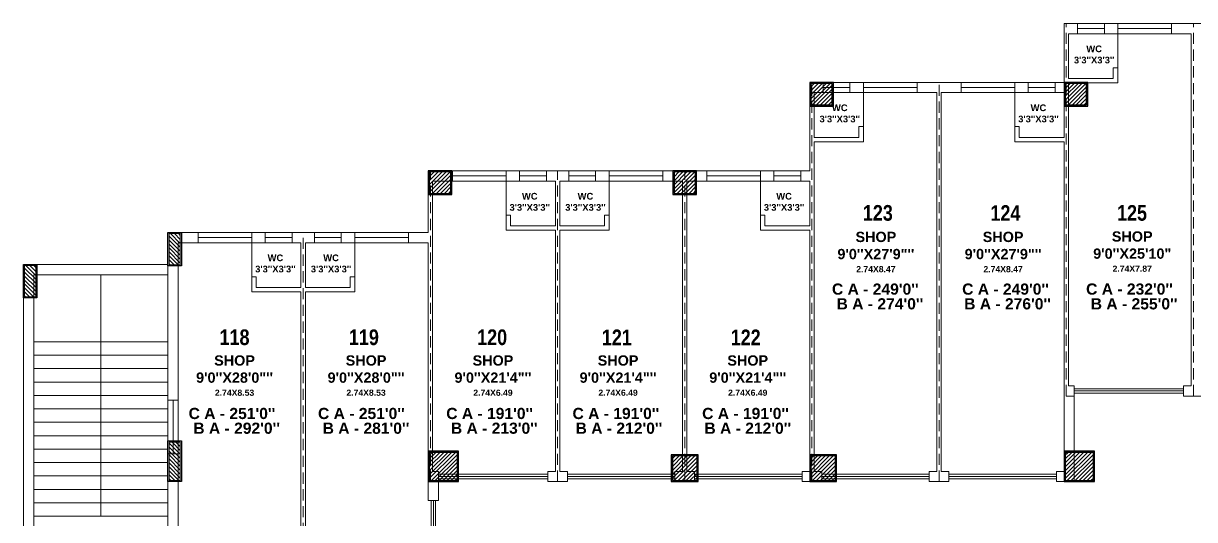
# Model space of a CAD drawing. Header units: metres. Extents: x 0 to 8495, y 0 to 3455.
# Drawn here: x 8334.66 to 8360.82, y 251.04 to 262.13 of the extents above; entities that cross this region are included whole.
import ezdxf

# ---------------------------------------------------------------- set-up
doc = ezdxf.new("R2010")
doc.units = ezdxf.units.M
doc.header["$MEASUREMENT"] = 0
doc.linetypes.add('DASH2', pattern=[0.375, 0.25, -0.125])
doc.layers.get('0').update_dxf_attribs({"lineweight": 18})
doc.layers.add('Columns', color=12, linetype='Continuous', lineweight=25)
doc.styles.get("Standard").update_dxf_attribs({"font": 'ARIALN.TTF', "height": 0.2})

msp = doc.modelspace()

# ---------------------------------------------------------------- hatches: boundary and pattern name
at = {"layer": 'Columns', "lineweight": 20}
h = msp.add_hatch(dxfattribs=at)
h.set_pattern_fill('ANSI31', color=5, scale=0.5)
h.set_pattern_definition([(45, (1221.057465, -195.571585), (-0.0441941738, 0.0441941738), [])])
h.paths.add_polyline_path([(8352.729, 260.787), (8352.249, 260.787), (8352.249, 260.307), (8352.729, 260.307)])
h = msp.add_hatch(dxfattribs=at)
h.set_pattern_fill('ANSI31', color=5, scale=0.5)
h.set_pattern_definition([(45, (1226.739896, -197.548575), (-0.0441941738, 0.0441941738), [])])
h.paths.add_polyline_path([(8357.932, 260.307), (8358.412, 260.307), (8358.412, 260.787), (8357.932, 260.787)])
h = msp.add_hatch(dxfattribs=at)
h.set_pattern_fill('ANSI31', color=5, scale=0.5)
h.set_pattern_definition([(45, (1212.53382, -199.525565), (-0.0441941738, 0.0441941738), [])])
h.paths.add_polyline_path([(8343.726, 258.33), (8344.206, 258.33), (8344.206, 258.81), (8343.726, 258.81)])
h = msp.add_hatch(dxfattribs=at)
h.set_pattern_fill('ANSI31', color=5, scale=0.5)
h.set_pattern_definition([(45, (1218.00125, -199.525565), (-0.0441941738, 0.0441941738), [])])
h.paths.add_polyline_path([(8349.193, 258.33), (8349.673, 258.33), (8349.673, 258.81), (8349.193, 258.81)])
at = {"layer": 'Columns', "lineweight": 0}
h = msp.add_hatch(dxfattribs=at)
h.set_pattern_fill('ANSI31', color=256, scale=0.5, angle=-90)
h.set_pattern_definition([(315, (1204.380226, -193.962855), (0.0441941738, 0.0441941738), [])])
h.paths.add_polyline_path([(8337.913, 256.732), (8338.163, 256.732), (8338.163, 257.432), (8337.913, 257.432)])
h = msp.add_hatch(dxfattribs=at)
h.set_pattern_fill('ANSI31', color=256, scale=0.5, angle=-90)
h.set_pattern_definition([(315, (1201.150226, -194.67857), (0.0441941738, 0.0441941738), [])])
h.paths.add_polyline_path([(8334.683, 256.016), (8334.933, 256.016), (8334.933, 256.716), (8334.683, 256.716)])
h = msp.add_hatch(dxfattribs=at)
h.set_pattern_fill('ANSI31', color=1, scale=0.5, angle=-90)
h.set_pattern_definition([(315, (1204.380226, -198.85648), (0.0441941738, 0.0441941738), [])])
h.paths.add_polyline_path([(8337.913, 251.909), (8338.163, 251.909), (8338.163, 252.769), (8337.913, 252.769)])
at = {"layer": 'Columns'}
h = msp.add_hatch(dxfattribs=at)
h.set_pattern_fill('ANSI31', color=6, scale=0.5)
h.set_pattern_definition([(45, (1212.68382, -205.94749), (-0.0441941738, 0.0441941738), [])])
h.paths.add_polyline_path([(8344.356, 251.909), (8344.356, 252.539), (8343.726, 252.539), (8343.726, 251.909)])
h = msp.add_hatch(dxfattribs=at)
h.set_pattern_fill('ANSI31', color=6, scale=0.5)
h.set_pattern_definition([(45, (1226.889896, -205.94749), (-0.0441941738, 0.0441941738), [])])
h.paths.add_polyline_path([(8358.562, 251.909), (8358.562, 252.539), (8357.932, 252.539), (8357.932, 251.909)])
h = msp.add_hatch(dxfattribs=at)
h.set_pattern_fill('ANSI31', scale=0.5)
h.set_pattern_definition([(45, (1218.00125, -205.87749), (-0.0441941738, 0.0441941738), [])])
h.paths.add_polyline_path([(8349.158, 251.909), (8349.708, 251.909), (8349.708, 252.459), (8349.158, 252.459)])
h = msp.add_hatch(dxfattribs=at)
h.set_pattern_fill('ANSI31', scale=0.5)
h.set_pattern_definition([(45, (1221.092465, -205.87749), (-0.0441941738, 0.0441941738), [])])
h.paths.add_polyline_path([(8352.249, 251.909), (8352.799, 251.909), (8352.799, 252.459), (8352.249, 252.459)])

# ---------------------------------------------------------------- linework, layer by layer
at = {"lineweight": 0}
for p, q in [((8363.589, 262.13), (8357.907, 262.13)), ((8357.907, 260.812), (8357.907, 262.13)), ((8357.907, 262.13), (8357.907, 261.13)), ((8357.907, 261.701), (8357.907, 262.13)), ((8357.907, 262.13), (8357.907, 261.13)), ((8357.907, 262.13), (8357.907, 261.13)), ((8357.907, 262.13), (8357.907, 261.13)), ((8357.907, 262.13), (8357.907, 261.13)), ((8357.907, 261.701), (8357.907, 262.13)), ((8358.207, 261.9), (8358.207, 262.13)), ((8358.807, 262.015), (8358.207, 262.015)), ((8358.507, 262.13), (8358.807, 262.13)), ((8358.807, 262.13), (8358.807, 261.9)), ((8357.907, 261.689), (8357.907, 261.13)), ((8358.007, 261.9), (8358.007, 260.9)), ((8360.748, 261.9), (8358.007, 261.9)), ((8358.007, 261.9), (8358.007, 260.9)), ((8358.007, 261.471), (8358.007, 261.9)), ((8358.007, 261.9), (8358.007, 260.9)), ((8358.007, 261.471), (8358.007, 261.9)), ((8358.007, 261.9), (8358.007, 260.9)), ((8358.007, 261.9), (8358.007, 260.9)), ((8358.007, 261.9), (8358.007, 260.9)), ((8359.007, 261.9), (8358.007, 261.9)), ((8358.007, 261.9), (8358.007, 260.9)), ((8358.007, 261.9), (8359.007, 261.9)), ((8358.007, 261.241), (8358.007, 261.67)), ((8358.807, 261.9), (8358.207, 261.9)), ((8359.007, 261.9), (8359.107, 261.9)), ((8359.107, 261.9), (8359.107, 260.8)), ((8359.107, 261.9), (8359.107, 261.14)), ((8360.748, 261.9), (8360.748, 254.026)), ((8359.007, 261.14), (8359.007, 260.9)), ((8359.107, 261.14), (8359.007, 261.14)), ((8359.007, 260.9), (8358.007, 260.9)), ((8357.907, 260.812), (8352.224, 260.812)), ((8352.224, 258.835), (8352.224, 260.812)), ((8352.524, 260.582), (8352.524, 260.812)), ((8353.124, 260.697), (8352.524, 260.697)), ((8352.824, 260.812), (8353.124, 260.812)), ((8353.124, 260.812), (8353.124, 260.582)), ((8357.407, 260.812), (8357.107, 260.812)), ((8357.107, 260.812), (8357.107, 260.582)), ((8357.107, 260.697), (8357.707, 260.697)), ((8357.707, 260.582), (8357.707, 260.812)), ((8358.007, 260.8), (8358.007, 254.026)), ((8359.107, 260.8), (8358.007, 260.8)), ((8360.748, 260.8), (8360.748, 258.189)), ((8360.748, 260.8), (8360.748, 258.189)), ((8360.748, 260.8), (8360.748, 258.189)), ((8360.748, 260.8), (8360.748, 258.189)), ((8360.748, 260.8), (8360.748, 258.189)), ((8352.224, 260.582), (8352.224, 259.582)), ((8352.224, 260.153), (8352.224, 260.582)), ((8352.224, 260.582), (8352.224, 259.582)), ((8352.224, 260.582), (8352.224, 259.582)), ((8352.224, 260.582), (8352.224, 259.582)), ((8352.224, 260.582), (8352.224, 259.582)), ((8352.224, 260.153), (8352.224, 260.582)), ((8352.324, 260.582), (8352.324, 259.582)), ((8355.065, 260.582), (8352.324, 260.582)), ((8352.324, 260.582), (8352.324, 259.582)), ((8352.324, 260.153), (8352.324, 260.582)), ((8352.324, 260.582), (8352.324, 259.582)), ((8352.324, 260.153), (8352.324, 260.582)), ((8352.324, 260.582), (8352.324, 259.582)), ((8352.324, 260.582), (8352.324, 259.582)), ((8352.324, 260.582), (8352.324, 259.582)), ((8353.324, 260.582), (8352.324, 260.582)), ((8352.324, 260.582), (8352.324, 259.582)), ((8352.324, 260.582), (8353.324, 260.582)), ((8352.324, 259.923), (8352.324, 260.352)), ((8353.124, 260.582), (8352.524, 260.582)), ((8353.324, 260.582), (8353.424, 260.582)), ((8353.424, 260.582), (8353.424, 259.482)), ((8353.424, 260.582), (8353.424, 259.822)), ((8355.065, 260.582), (8355.065, 252.114)), ((8357.907, 260.582), (8355.165, 260.582)), ((8355.165, 260.582), (8355.165, 252.114)), ((8356.807, 260.582), (8356.807, 259.482)), ((8356.907, 260.582), (8356.807, 260.582)), ((8356.807, 260.582), (8356.807, 259.822)), ((8356.907, 260.582), (8357.907, 260.582)), ((8357.907, 260.582), (8356.907, 260.582)), ((8357.107, 260.582), (8357.707, 260.582)), ((8357.907, 260.582), (8357.907, 259.582)), ((8353.324, 259.822), (8353.324, 259.582)), ((8353.424, 259.822), (8353.324, 259.822)), ((8356.807, 259.822), (8356.907, 259.822)), ((8356.907, 259.822), (8356.907, 259.582)), ((8353.324, 259.582), (8352.324, 259.582)), ((8356.907, 259.582), (8357.907, 259.582)), ((8352.324, 259.482), (8352.324, 252.114)), ((8353.424, 259.482), (8352.324, 259.482)), ((8356.807, 259.482), (8357.907, 259.482)), ((8357.907, 259.482), (8357.907, 252.114)), ((8352.224, 258.835), (8343.701, 258.835)), ((8343.701, 257.457), (8343.701, 258.835)), ((8346.042, 258.835), (8345.742, 258.835)), ((8345.742, 258.835), (8345.742, 258.605)), ((8346.342, 258.605), (8346.342, 258.835)), ((8346.842, 258.605), (8346.842, 258.835)), ((8347.142, 258.835), (8347.442, 258.835)), ((8347.442, 258.835), (8347.442, 258.605)), ((8351.724, 258.835), (8351.424, 258.835)), ((8351.424, 258.835), (8351.424, 258.605)), ((8352.024, 258.605), (8352.024, 258.835)), ((8343.801, 258.605), (8343.801, 252.114)), ((8346.542, 258.605), (8343.801, 258.605)), ((8343.801, 258.146), (8343.801, 258.605)), ((8345.442, 258.605), (8345.442, 257.505)), ((8345.542, 258.605), (8345.442, 258.605)), ((8345.442, 258.605), (8345.442, 257.845)), ((8345.542, 258.605), (8346.542, 258.605)), ((8346.542, 258.605), (8345.542, 258.605)), ((8345.742, 258.72), (8346.342, 258.72)), ((8345.742, 258.605), (8346.342, 258.605)), ((8346.542, 258.605), (8346.542, 257.605)), ((8346.542, 258.605), (8346.542, 257.605)), ((8346.542, 258.176), (8346.542, 258.605)), ((8346.542, 258.605), (8346.542, 257.605)), ((8346.542, 258.605), (8346.542, 257.605)), ((8346.542, 258.605), (8346.542, 257.605)), ((8346.542, 258.605), (8346.542, 257.605)), ((8346.542, 258.176), (8346.542, 258.605)), ((8346.642, 258.605), (8346.642, 257.605)), ((8349.383, 258.605), (8346.642, 258.605)), ((8346.642, 258.605), (8346.642, 257.605)), ((8346.642, 258.176), (8346.642, 258.605)), ((8346.642, 258.605), (8346.642, 257.605)), ((8346.642, 258.176), (8346.642, 258.605)), ((8346.642, 258.605), (8346.642, 257.605)), ((8346.642, 258.605), (8346.642, 257.605)), ((8346.642, 258.605), (8346.642, 257.605)), ((8347.642, 258.605), (8346.642, 258.605)), ((8346.642, 258.605), (8346.642, 257.605)), ((8346.642, 258.605), (8347.642, 258.605)), ((8347.442, 258.72), (8346.842, 258.72)), ((8347.442, 258.605), (8346.842, 258.605)), ((8347.642, 258.605), (8347.742, 258.605)), ((8347.742, 258.605), (8347.742, 257.505)), ((8347.742, 258.605), (8347.742, 257.845)), ((8349.383, 258.605), (8349.383, 252.114)), ((8352.224, 258.605), (8349.483, 258.605)), ((8349.483, 258.605), (8349.483, 252.114)), ((8351.124, 258.605), (8351.124, 257.505)), ((8351.224, 258.605), (8351.124, 258.605)), ((8351.124, 258.605), (8351.124, 257.845)), ((8351.224, 258.605), (8352.224, 258.605)), ((8352.224, 258.605), (8351.224, 258.605)), ((8351.424, 258.72), (8352.024, 258.72)), ((8351.424, 258.605), (8352.024, 258.605)), ((8352.224, 258.605), (8352.224, 257.605)), ((8345.442, 257.845), (8345.542, 257.845)), ((8345.542, 257.845), (8345.542, 257.605)), ((8347.642, 257.845), (8347.642, 257.605)), ((8347.742, 257.845), (8347.642, 257.845)), ((8351.124, 257.845), (8351.224, 257.845)), ((8351.224, 257.845), (8351.224, 257.605)), ((8345.442, 257.505), (8346.542, 257.505)), ((8345.542, 257.605), (8346.542, 257.605)), ((8346.542, 257.505), (8346.542, 252.114)), ((8347.642, 257.605), (8346.642, 257.605)), ((8346.642, 257.505), (8346.642, 252.114)), ((8347.742, 257.505), (8346.642, 257.505)), ((8351.124, 257.505), (8352.224, 257.505)), ((8351.224, 257.605), (8352.224, 257.605)), ((8352.224, 257.505), (8352.224, 252.114)), ((8337.888, 257.457), (8337.888, 256.741)), ((8337.888, 257.457), (8343.701, 257.457)), ((8338.118, 257.227), (8338.118, 248.693)), ((8338.118, 257.227), (8340.859, 257.227)), ((8339.759, 257.227), (8339.759, 256.127)), ((8339.859, 257.227), (8339.759, 257.227)), ((8339.759, 257.227), (8339.759, 256.467)), ((8339.859, 257.227), (8340.859, 257.227)), ((8340.859, 257.227), (8339.859, 257.227)), ((8340.359, 257.457), (8340.059, 257.457)), ((8340.059, 257.457), (8340.059, 257.227)), ((8340.059, 257.342), (8340.659, 257.342)), ((8340.059, 257.227), (8340.659, 257.227)), ((8340.659, 257.227), (8340.659, 257.457)), ((8340.859, 257.227), (8340.859, 256.227)), ((8340.859, 257.227), (8340.859, 256.227)), ((8340.859, 257.227), (8340.859, 256.227)), ((8340.859, 256.798), (8340.859, 257.227)), ((8340.859, 257.227), (8340.859, 256.227)), ((8340.859, 257.227), (8340.859, 256.227)), ((8340.859, 257.227), (8340.859, 256.227)), ((8340.859, 257.227), (8340.859, 256.227)), ((8340.859, 256.798), (8340.859, 257.227)), ((8340.959, 257.227), (8340.959, 256.227)), ((8340.959, 257.227), (8340.959, 256.227)), ((8340.959, 257.227), (8343.701, 257.227)), ((8340.959, 257.227), (8340.959, 256.227)), ((8340.959, 256.798), (8340.959, 257.227)), ((8340.959, 257.227), (8340.959, 256.227)), ((8340.959, 256.798), (8340.959, 257.227)), ((8340.959, 257.227), (8340.959, 256.227)), ((8340.959, 257.227), (8340.959, 256.227)), ((8340.959, 257.227), (8340.959, 256.227)), ((8341.959, 257.227), (8340.959, 257.227)), ((8340.959, 257.227), (8340.959, 256.227)), ((8340.959, 257.227), (8341.959, 257.227)), ((8341.159, 257.227), (8341.159, 257.457)), ((8341.759, 257.342), (8341.159, 257.342)), ((8341.759, 257.227), (8341.159, 257.227)), ((8341.459, 257.457), (8341.759, 257.457)), ((8341.759, 257.457), (8341.759, 257.227)), ((8341.959, 257.227), (8342.059, 257.227)), ((8342.059, 257.227), (8342.059, 256.127)), ((8342.059, 257.227), (8342.059, 256.467)), ((8343.701, 257.227), (8343.701, 251.461)), ((8334.658, 249.087), (8334.658, 256.741)), ((8334.658, 256.741), (8337.888, 256.741)), ((8337.888, 256.741), (8337.888, 256.511)), ((8334.888, 249.087), (8334.888, 256.511)), ((8334.888, 256.511), (8337.888, 256.511)), ((8337.888, 256.511), (8337.888, 255.961)), ((8339.759, 256.467), (8339.859, 256.467)), ((8339.859, 256.467), (8339.859, 256.227)), ((8341.959, 256.467), (8341.959, 256.227)), ((8342.059, 256.467), (8341.959, 256.467)), ((8337.888, 256.382), (8337.888, 252.823)), ((8339.859, 256.227), (8340.859, 256.227)), ((8341.959, 256.227), (8340.959, 256.227)), ((8339.759, 256.127), (8340.859, 256.127)), ((8340.859, 256.127), (8340.859, 249.152)), ((8340.859, 256.127), (8340.859, 248.693)), ((8340.959, 256.127), (8340.959, 249.382)), ((8340.959, 256.127), (8340.959, 249.001)), ((8342.059, 256.127), (8340.959, 256.127)), ((8334.888, 254.487), (8334.888, 252.987)), ((8358.132, 254.026), (8358.007, 254.026)), ((8358.132, 254.026), (8358.132, 251.884)), ((8360.748, 254.026), (8360.577, 254.026)), ((8360.577, 254.026), (8360.577, 253.796)), ((8337.888, 253.109), (8337.888, 253.709)), ((8338.118, 253.709), (8338.118, 252.509)), ((8361.019, 253.796), (8360.577, 253.796)), ((8334.888, 245.463), (8334.888, 252.823)), ((8337.888, 252.823), (8337.888, 248.463)), ((8338.118, 252.509), (8337.888, 252.509)), ((8343.931, 252.114), (8343.801, 252.114)), ((8343.931, 252.114), (8343.801, 252.114)), ((8343.931, 252.114), (8343.931, 251.884)), ((8346.542, 252.114), (8346.371, 252.114)), ((8346.371, 252.114), (8346.371, 251.884)), ((8346.542, 252.114), (8346.371, 252.114)), ((8346.812, 252.114), (8346.642, 252.114)), ((8346.812, 252.114), (8346.642, 252.114)), ((8346.812, 252.114), (8346.812, 251.884)), ((8349.383, 252.114), (8349.212, 252.114)), ((8349.212, 252.114), (8349.212, 251.884)), ((8349.383, 252.114), (8349.212, 252.114)), ((8349.654, 252.114), (8349.483, 252.114)), ((8349.654, 252.114), (8349.483, 252.114)), ((8349.654, 252.114), (8349.654, 251.884)), ((8352.224, 252.114), (8352.054, 252.114)), ((8352.054, 252.114), (8352.054, 251.884)), ((8352.224, 252.114), (8352.054, 252.114)), ((8352.495, 252.114), (8352.324, 252.114)), ((8352.495, 252.114), (8352.495, 251.884)), ((8355.065, 252.114), (8354.895, 252.114)), ((8354.895, 252.114), (8354.895, 251.884)), ((8355.065, 252.114), (8354.895, 252.114)), ((8354.895, 252.114), (8354.895, 251.884)), ((8355.336, 252.114), (8355.165, 252.114)), ((8355.336, 252.114), (8355.165, 252.114)), ((8355.336, 252.114), (8355.336, 251.884)), ((8355.336, 252.114), (8355.336, 251.884)), ((8357.907, 252.114), (8357.736, 252.114)), ((8357.736, 252.114), (8357.736, 251.884)), ((8343.931, 251.461), (8343.931, 251.884)), ((8346.642, 251.884), (8346.371, 251.884)), ((8346.812, 251.884), (8346.642, 251.884)), ((8349.654, 251.884), (8349.212, 251.884)), ((8352.454, 251.884), (8352.054, 251.884)), ((8352.495, 251.884), (8352.454, 251.884)), ((8355.336, 251.884), (8354.895, 251.884)), ((8355.336, 251.884), (8354.895, 251.884)), ((8358.132, 251.884), (8357.736, 251.884)), ((8343.701, 251.461), (8343.931, 251.461)), ((8343.931, 251.461), (8343.931, 251.626))]:
    msp.add_line(p, q, dxfattribs=at)
at = {"color": 1, "linetype": 'DASH2', "lineweight": 0}
for p, q in [((8357.957, 253.796), (8357.957, 262.13)), ((8360.798, 253.796), (8360.798, 262.13)), ((8352.274, 251.884), (8352.274, 260.812)), ((8355.115, 251.884), (8355.115, 260.812)), ((8343.751, 251.884), (8343.751, 258.835)), ((8346.592, 251.884), (8346.592, 258.835)), ((8349.433, 251.884), (8349.433, 258.835)), ((8340.909, 248.463), (8340.909, 257.457))]:
    msp.add_line(p, q, dxfattribs=at)
at = {"color": 134, "lineweight": 0}
for p, q in [((8359.107, 261.9), (8359.107, 261.14)), ((8353.424, 260.582), (8353.424, 259.822)), ((8356.807, 260.582), (8356.807, 259.822)), ((8345.442, 258.605), (8345.442, 257.845)), ((8347.742, 258.605), (8347.742, 257.845)), ((8351.124, 258.605), (8351.124, 257.845)), ((8339.759, 257.227), (8339.759, 256.467)), ((8342.059, 257.227), (8342.059, 256.467)), ((8358.132, 253.911), (8360.577, 253.911)), ((8343.931, 251.999), (8346.371, 251.999)), ((8346.812, 251.999), (8349.212, 251.999)), ((8349.654, 251.999), (8352.054, 251.999)), ((8352.495, 251.999), (8354.895, 251.999)), ((8355.336, 251.999), (8357.736, 251.999)), ((8343.816, 249.061), (8343.816, 251.461))]:
    msp.add_line(p, q, dxfattribs=at)
at = {"color": 251, "lineweight": 0}
for p, q in [((8336.388, 256.511), (8336.388, 251.111)), ((8334.888, 255.011), (8337.888, 255.011)), ((8337.888, 255.011), (8334.888, 255.011)), ((8334.888, 254.711), (8337.888, 254.711)), ((8334.888, 254.411), (8337.888, 254.411)), ((8334.888, 254.111), (8337.888, 254.111)), ((8334.888, 253.811), (8337.888, 253.811)), ((8334.888, 253.511), (8337.888, 253.511)), ((8334.888, 253.211), (8337.888, 253.211)), ((8334.888, 252.911), (8337.888, 252.911)), ((8334.888, 252.611), (8337.888, 252.611)), ((8334.888, 252.311), (8337.888, 252.311)), ((8334.888, 252.011), (8337.888, 252.011)), ((8334.888, 251.711), (8337.888, 251.711)), ((8334.888, 251.411), (8337.888, 251.411)), ((8334.888, 251.111), (8337.888, 251.111))]:
    msp.add_line(p, q, dxfattribs=at)
at = {"color": 193, "lineweight": 0}
for p, q in [((8358.132, 253.961), (8360.577, 253.961)), ((8358.132, 253.861), (8360.577, 253.861)), ((8343.931, 252.049), (8346.371, 252.049)), ((8346.812, 252.049), (8349.212, 252.049)), ((8349.654, 252.049), (8352.054, 252.049)), ((8352.495, 252.049), (8354.895, 252.049)), ((8355.336, 252.049), (8357.736, 252.049)), ((8343.931, 251.949), (8346.371, 251.949)), ((8346.812, 251.949), (8349.212, 251.949)), ((8349.654, 251.949), (8352.054, 251.949)), ((8352.495, 251.949), (8354.895, 251.949)), ((8355.336, 251.949), (8357.736, 251.949)), ((8343.766, 249.061), (8343.766, 251.461)), ((8343.866, 249.061), (8343.866, 251.461))]:
    msp.add_line(p, q, dxfattribs=at)
at = {"color": 1, "lineweight": 0}
for p, q in [((8337.888, 253.709), (8338.118, 253.709)), ((8357.957, 253.796), (8358.132, 253.796)), ((8343.931, 251.884), (8343.751, 251.884))]:
    msp.add_line(p, q, dxfattribs=at)
at = {"lineweight": 0}
for points in [[(8357.907, 261.13), (8357.907, 262.13)], [(8358.007, 260.9), (8358.007, 261.9)], [(8360.748, 258.189), (8360.748, 260.8)], [(8352.224, 259.582), (8352.224, 260.582)], [(8352.324, 259.582), (8352.324, 260.582)], [(8346.542, 257.605), (8346.542, 258.605)], [(8346.642, 257.605), (8346.642, 258.605)], [(8340.859, 256.227), (8340.859, 257.227)], [(8340.959, 256.227), (8340.959, 257.227)]]:
    msp.add_lwpolyline(points, dxfattribs=at)
at = {"color": 1, "lineweight": 0}
for points in [[(8360.307, 262.13), (8359.107, 262.13), (8359.107, 261.9), (8360.307, 261.9)], [(8359.107, 262.015), (8360.307, 262.015), (8360.307, 262.015), (8359.107, 262.015)], [(8354.624, 260.812), (8353.424, 260.812), (8353.424, 260.582), (8354.624, 260.582)], [(8353.424, 260.697), (8354.624, 260.697), (8354.624, 260.697), (8353.424, 260.697)], [(8356.807, 260.812), (8355.607, 260.812), (8355.607, 260.582), (8356.807, 260.582)], [(8355.607, 260.697), (8356.807, 260.697), (8356.807, 260.697), (8355.607, 260.697)], [(8345.442, 258.835), (8344.242, 258.835), (8344.242, 258.605), (8345.442, 258.605)], [(8348.942, 258.835), (8347.742, 258.835), (8347.742, 258.605), (8348.942, 258.605)], [(8351.124, 258.835), (8349.924, 258.835), (8349.924, 258.605), (8351.124, 258.605)], [(8344.242, 258.72), (8345.442, 258.72), (8345.442, 258.72), (8344.242, 258.72)], [(8347.742, 258.72), (8348.942, 258.72), (8348.942, 258.72), (8347.742, 258.72)], [(8349.924, 258.72), (8351.124, 258.72), (8351.124, 258.72), (8349.924, 258.72)], [(8339.759, 257.457), (8338.559, 257.457), (8338.559, 257.227), (8339.759, 257.227)], [(8338.559, 257.342), (8339.759, 257.342), (8339.759, 257.342), (8338.559, 257.342)], [(8343.259, 257.457), (8342.059, 257.457), (8342.059, 257.227), (8343.259, 257.227)], [(8342.059, 257.342), (8343.259, 257.342), (8343.259, 257.342), (8342.059, 257.342)], [(8337.888, 253.709), (8338.118, 253.709), (8338.118, 252.509), (8337.888, 252.509)], [(8338.003, 252.509), (8338.003, 252.509), (8338.003, 253.709), (8338.003, 253.709)]]:
    msp.add_lwpolyline(points, close=True, dxfattribs=at)
at = {"layer": 'Columns', "color": 5, "lineweight": 30}
for points in [[(8352.224, 260.282), (8352.754, 260.282), (8352.754, 260.812), (8352.224, 260.812)], [(8352.249, 260.307), (8352.729, 260.307), (8352.729, 260.787), (8352.249, 260.787)], [(8357.907, 260.282), (8358.437, 260.282), (8358.437, 260.812), (8357.907, 260.812)], [(8357.932, 260.307), (8358.412, 260.307), (8358.412, 260.787), (8357.932, 260.787)], [(8343.701, 258.305), (8344.231, 258.305), (8344.231, 258.835), (8343.701, 258.835)], [(8343.726, 258.33), (8344.206, 258.33), (8344.206, 258.81), (8343.726, 258.81)], [(8349.168, 258.305), (8349.698, 258.305), (8349.698, 258.835), (8349.168, 258.835)], [(8349.193, 258.33), (8349.673, 258.33), (8349.673, 258.81), (8349.193, 258.81)]]:
    msp.add_lwpolyline(points, close=True, dxfattribs=at)
at = {"layer": 'Columns'}
for points in [[(8338.188, 256.707), (8337.888, 256.707), (8337.888, 257.457), (8338.188, 257.457)], [(8334.958, 255.991), (8334.658, 255.991), (8334.658, 256.741), (8334.958, 256.741)]]:
    msp.add_lwpolyline(points, close=True, dxfattribs=at)
at = {"layer": 'Columns', "lineweight": 0}
for points in [[(8338.163, 256.732), (8337.913, 256.732), (8337.913, 257.432), (8338.163, 257.432)], [(8334.933, 256.016), (8334.683, 256.016), (8334.683, 256.716), (8334.933, 256.716)]]:
    msp.add_lwpolyline(points, close=True, dxfattribs=at)
at = {"layer": 'Columns', "color": 1, "lineweight": 30}
msp.add_lwpolyline([(8338.188, 251.884), (8337.888, 251.884), (8337.888, 252.794), (8338.188, 252.794)], close=True, dxfattribs=at)
at = {"layer": 'Columns', "color": 1, "lineweight": 0}
msp.add_lwpolyline([(8338.163, 251.909), (8337.913, 251.909), (8337.913, 252.769), (8338.163, 252.769)], close=True, dxfattribs=at)
at = {"layer": 'Columns', "color": 6}
for points in [[(8343.701, 251.884), (8344.381, 251.884), (8344.381, 252.564), (8343.701, 252.564)], [(8343.726, 251.909), (8344.356, 251.909), (8344.356, 252.539), (8343.726, 252.539)], [(8357.907, 251.884), (8358.587, 251.884), (8358.587, 252.564), (8357.907, 252.564)], [(8357.932, 251.909), (8358.562, 251.909), (8358.562, 252.539), (8357.932, 252.539)]]:
    msp.add_lwpolyline(points, close=True, dxfattribs=at)
at = {"layer": 'Columns', "color": 7}
for points in [[(8349.133, 251.884), (8349.733, 251.884), (8349.733, 252.484), (8349.133, 252.484)], [(8349.158, 251.909), (8349.708, 251.909), (8349.708, 252.459), (8349.158, 252.459)], [(8352.224, 251.884), (8352.824, 251.884), (8352.824, 252.484), (8352.224, 252.484)], [(8352.249, 251.909), (8352.799, 251.909), (8352.799, 252.459), (8352.249, 252.459)]]:
    msp.add_lwpolyline(points, close=True, dxfattribs=at)

# ---------------------------------------------------------------- texts
at = {"color": 245, "linetype": 'ByBlock', "lineweight": -2, "char_height": 0.15, "width": 2.26927, "attachment_point": 5}
for insert in [(8358.579, 261.435), (8352.896, 260.117), (8357.335, 260.117), (8345.97, 258.14), (8347.214, 258.14), (8351.652, 258.14), (8340.288, 256.762), (8341.531, 256.762)]:
    msp.add_mtext("{\\fArial|b1|i0|c0|p34;WC\\P3'3''X3'3''}", dxfattribs=dict(at, insert=insert))
at = {"color": 57, "linetype": 'ByBlock', "lineweight": -2, "true_color": 0x80812c, "char_height": 0.35, "width": 5.87922, "attachment_point": 5}
for s, insert in [('{\\fArial Narrow|b1|i0|c0|p34;123}', (8353.747, 257.891)), ('{\\fArial Narrow|b1|i0|c0|p34;124}', (8356.597, 257.891)), ('{\\fArial Narrow|b1|i0|c0|p34;125}', (8359.425, 257.891)), ('{\\fArial Narrow|b1|i0|c0|p34;118}', (8339.375, 255.11)), ('{\\fArial Narrow|b1|i0|c0|p34;119}', (8342.265, 255.11)), ('{\\fArial Narrow|b1|i0|c0|p34;120}', (8345.13, 255.11)), ('{\\fArial Narrow|b1|i0|c0|p34;121}', (8347.916, 255.11)), ('{\\fArial Narrow|b1|i0|c0|p34;122}', (8350.794, 255.11))]:
    msp.add_mtext(s, dxfattribs=dict(at, insert=insert))
at = {"color": 167, "linetype": 'ByBlock', "lineweight": -2, "char_height": 0.23, "width": 5.87922, "attachment_point": 5}
for s, insert in [('{\\fArial|b1|i0|c0|p34;SHOP\\P9\'0\'\'X27\'9"\'\'\\P\\H0.6x;2.74X8.47}', (8353.703, 257.018)), ('{\\fArial|b1|i0|c0|p34;SHOP\\P9\'0\'\'X27\'9"\'\'\\P\\H0.6x;2.74X8.47}', (8356.545, 257.018)), ('{\\fArial|b1|i0|c0|p34;SHOP\\P9\'0\'\'X25\'10"\\P\\H0.6x;2.74X7.87}', (8359.43, 257.028)), ('{\\fArial|b1|i0|c0|p34;SHOP\\P9\'0\'\'X28\'0"\'\'\\P\\H0.6x;2.74X8.53}', (8339.375, 254.255)), ('{\\fArial|b1|i0|c0|p34;SHOP\\P9\'0\'\'X28\'0"\'\'\\P\\H0.6x;2.74X8.53}', (8342.313, 254.255)), ('{\\fArial|b1|i0|c0|p34;SHOP\\P9\'0\'\'X21\'4"\'\'\\P\\H0.6x;2.74X6.49}', (8345.148, 254.255)), ('{\\fArial|b1|i0|c0|p34;SHOP\\P9\'0\'\'X21\'4"\'\'\\P\\H0.6x;2.74X6.49}', (8347.943, 254.255)), ('{\\fArial|b1|i0|c0|p34;SHOP\\P9\'0\'\'X21\'4"\'\'\\P\\H0.6x;2.74X6.49}', (8350.84, 254.255))]:
    msp.add_mtext(s, dxfattribs=dict(at, insert=insert))
at = {"color": 1, "linetype": 'ByBlock', "lineweight": -2, "true_color": 0xff1a1a, "char_height": 0.25, "width": 6.93704, "attachment_point": 8}
for s, insert in [("{\\fArial|b1|i0|c0|p34;C A - 249'0''}", (8353.69, 256.061)), ("{\\fArial|b1|i0|c0|p34;C A - 249'0''}", (8356.599, 256.061)), ("{\\fArial|b1|i0|c0|p34;C A - 232'0''}", (8359.368, 256.061)), ("{\\fArial|b1|i0|c0|p34;B A - 274'0''}", (8353.794, 255.732)), ("{\\fArial|b1|i0|c0|p34;B A - 276'0''}", (8356.644, 255.732)), ("{\\fArial|b1|i0|c0|p34;B A - 255'0''}", (8359.472, 255.732)), ("{\\fArial|b1|i0|c0|p34;C A - 251'0''}", (8339.317, 253.28)), ("{\\fArial|b1|i0|c0|p34;C A - 251'0''}", (8342.208, 253.28)), ("{\\fArial|b1|i0|c0|p34;C A - 191'0''}", (8345.073, 253.28)), ("{\\fArial|b1|i0|c0|p34;C A - 191'0''}", (8347.894, 253.28)), ("{\\fArial|b1|i0|c0|p34;C A - 191'0''}", (8350.79, 253.28)), ("{\\fArial|b1|i0|c0|p34;B A - 292'0''}", (8339.422, 252.95)), ("{\\fArial|b1|i0|c0|p34;B A - 281'0''}", (8342.312, 252.95)), ("{\\fArial|b1|i0|c0|p34;B A - 213'0''}", (8345.177, 252.95)), ("{\\fArial|b1|i0|c0|p34;B A - 212'0''}", (8347.963, 252.95)), ("{\\fArial|b1|i0|c0|p34;B A - 212'0''}", (8350.841, 252.95))]:
    msp.add_mtext(s, dxfattribs=dict(at, insert=insert))

doc.saveas('drawing.dxf')
